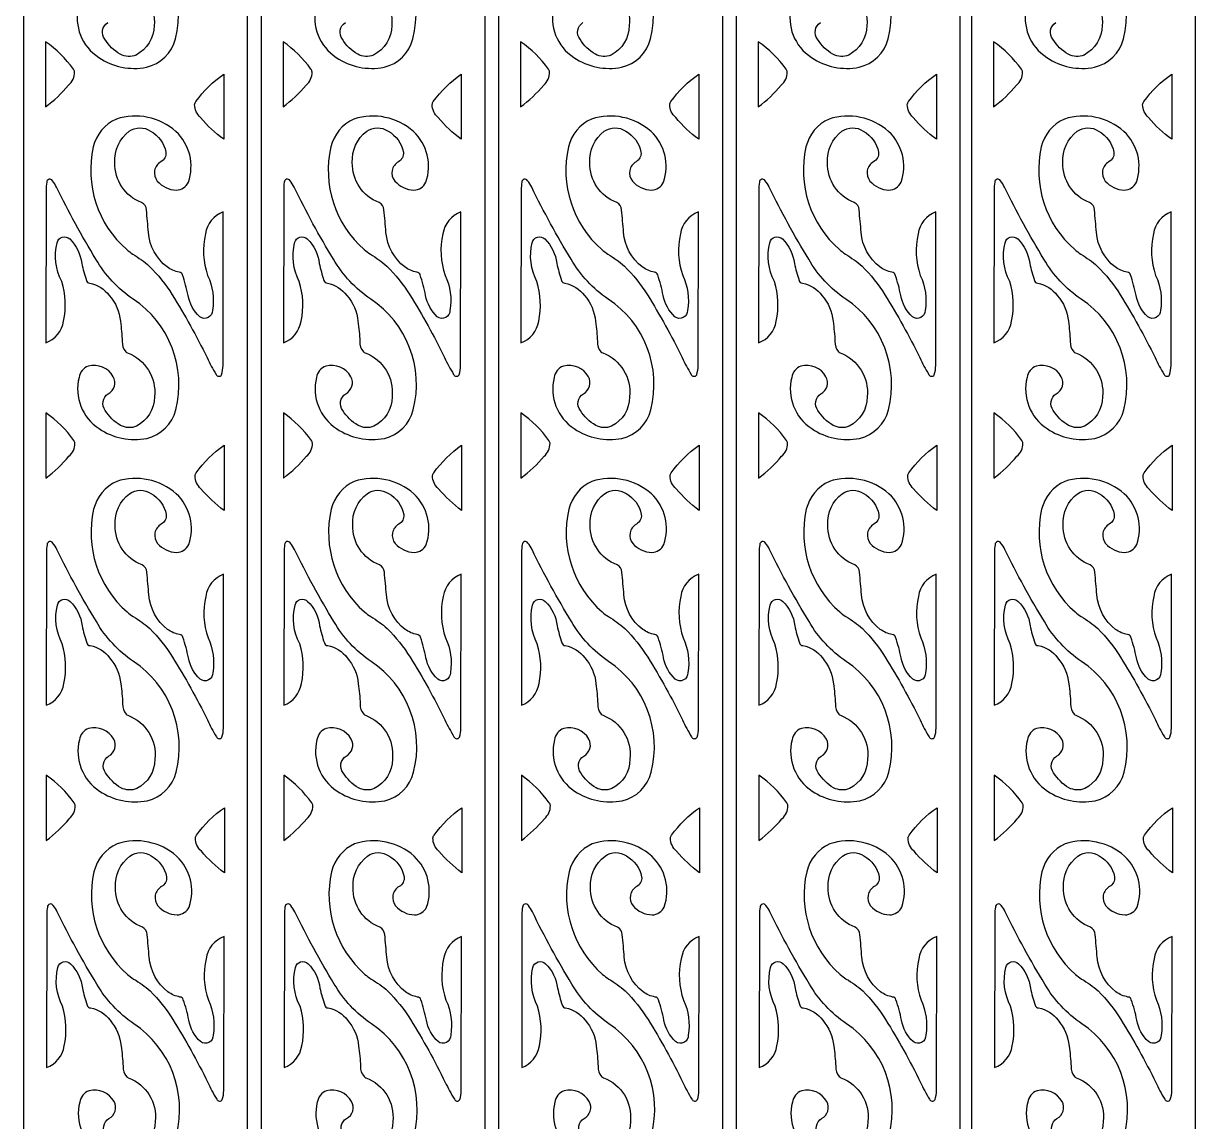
# Model space of a CAD drawing. Header units: millimetres. Extents: x -473 to 1356, y -998 to 3157.
# Drawn here: x -49 to 473, y 10 to 500 of the extents above; entities that cross this region are included whole.
import ezdxf

# ---------------------------------------------------------------- set-up
doc = ezdxf.new("R2010")
doc.units = ezdxf.units.MM
doc.layers.add('Default', color=70, linetype='Continuous')

msp = doc.modelspace()

# ---------------------------------------------------------------- linework, layer by layer
at = {"layer": 'Default'}
for points in [[(-49.5, -998), (50.5, -998), (50.5, 998), (-49.5, 998)], [(56.5, -998), (156.5, -998), (156.5, 998), (56.5, 998)], [(162.5, -998), (262.5, -998), (262.5, 998), (162.5, 998)], [(268.5, -998), (368.5, -998), (368.5, 998), (268.5, 998)], [(373.5, -998), (473.5, -998), (473.5, 998), (373.5, 998)]]:
    msp.add_lwpolyline(points, close=True, dxfattribs=at)
for points in [[(-24.88, 507.5, 0.320078), (-15.9, 484.71, 0.200642), (5.39, 480.36, 0.28207), (18.29, 493.06, 0.317808), (-0.73, 542.51, -0.11268)], [(81.12, 507.5, 0.320078), (90.1, 484.71, 0.200642), (111.39, 480.36, 0.28207), (124.29, 493.06, 0.317808), (105.27, 542.51, -0.11268)], [(187.12, 507.5, 0.320078), (196.1, 484.71, 0.200642), (217.39, 480.36, 0.28207), (230.29, 493.06, 0.317808), (211.27, 542.51, -0.11268)], [(293.12, 507.5, 0.320078), (302.1, 484.71, 0.200642), (323.39, 480.36, 0.28207), (336.29, 493.06, 0.317808), (317.27, 542.51, -0.11268)], [(398.12, 507.5, 0.320078), (407.1, 484.71, 0.200642), (428.39, 480.36, 0.28207), (441.29, 493.06, 0.317808), (422.27, 542.51, -0.11268)], [(-3.2, 518.47, -0.341915), (8.82, 498.93, -0.280497), (0.73, 485.8, -0.229128), (-6.32, 486.15, -0.128022), (-13.14, 492.83, -0.447908), (-11.83, 500.29, 0.425572)], [(102.8, 518.47, -0.341915), (114.82, 498.93, -0.280497), (106.73, 485.8, -0.229128), (99.68, 486.15, -0.128022), (92.86, 492.83, -0.447908), (94.17, 500.29, 0.425572)], [(208.8, 518.47, -0.341915), (220.82, 498.93, -0.280497), (212.73, 485.8, -0.229128), (205.68, 486.15, -0.128022), (198.86, 492.83, -0.447908), (200.17, 500.29, 0.425572)], [(314.8, 518.47, -0.341915), (326.82, 498.93, -0.280497), (318.73, 485.8, -0.229128), (311.68, 486.15, -0.128022), (304.86, 492.83, -0.447908), (306.17, 500.29, 0.425572)], [(419.8, 518.47, -0.341915), (431.82, 498.93, -0.280497), (423.73, 485.8, -0.229128), (416.68, 486.15, -0.128022), (409.86, 492.83, -0.447908), (411.17, 500.29, 0.425572)], [(18.78, 4.32, 0.317808), (-0.24, 53.76, -0.11268), (-16.8, 71.49, -0.023318), (-34.4, 103.62, 0.043642), (-36.21, 106.52, 0.776457), (-38.8, 105.82, 0.045129), (-39.05, 102.48), (-39.16, 34.21, 0.264519), (-31.28, 43.85, 0.127135), (-32.07, 61.58, -0.182839), (-34.15, 78.88, -0.592913), (-28.52, 80.53, -0.173801), (-23.2, 69.64, 0.025056), (-21.08, 62.07, 0.347821), (-19.57, 60.83, -0.184511), (-10.87, 55.32, -0.161269), (-5.93, 43.82, -0.022687), (-5.07, 34.81, 0.203133), (-3.51, 30.23, 0.103035), (-2.71, 29.72, -0.341915), (9.31, 10.18, -0.280497), (1.22, -2.95, -0.229128)], [(124.78, 4.32, 0.317808), (105.76, 53.76, -0.11268), (89.2, 71.49, -0.023318), (71.6, 103.62, 0.043642), (69.79, 106.52, 0.776457), (67.2, 105.82, 0.045129), (66.95, 102.48), (66.84, 34.21, 0.264519), (74.72, 43.85, 0.127135), (73.93, 61.58, -0.182839), (71.85, 78.88, -0.592913), (77.48, 80.53, -0.173801), (82.8, 69.64, 0.025056), (84.92, 62.07, 0.347821), (86.43, 60.83, -0.184511), (95.13, 55.32, -0.161269), (100.07, 43.82, -0.022687), (100.93, 34.81, 0.203133), (102.49, 30.23, 0.103035), (103.29, 29.72, -0.341915), (115.31, 10.18, -0.280497), (107.22, -2.95, -0.229128)], [(230.78, 4.32, 0.317808), (211.76, 53.76, -0.11268), (195.2, 71.49, -0.023318), (177.6, 103.62, 0.043642), (175.79, 106.52, 0.776457), (173.2, 105.82, 0.045129), (172.95, 102.48), (172.84, 34.21, 0.264519), (180.72, 43.85, 0.127135), (179.93, 61.58, -0.182839), (177.85, 78.88, -0.592913), (183.48, 80.53, -0.173801), (188.8, 69.64, 0.025056), (190.92, 62.07, 0.347821), (192.43, 60.83, -0.184511), (201.13, 55.32, -0.161269), (206.07, 43.82, -0.022687), (206.93, 34.81, 0.203133), (208.49, 30.23, 0.103035), (209.29, 29.72, -0.341915), (221.31, 10.18, -0.280497), (213.22, -2.95, -0.229128)], [(336.78, 4.32, 0.317808), (317.76, 53.76, -0.11268), (301.2, 71.49, -0.023318), (283.6, 103.62, 0.043642), (281.79, 106.52, 0.776457), (279.2, 105.82, 0.045129), (278.95, 102.48), (278.84, 34.21, 0.264519), (286.72, 43.85, 0.127135), (285.93, 61.58, -0.182839), (283.85, 78.88, -0.592913), (289.48, 80.53, -0.173801), (294.8, 69.64, 0.025056), (296.92, 62.07, 0.347821), (298.43, 60.83, -0.184511), (307.13, 55.32, -0.161269), (312.07, 43.82, -0.022687), (312.93, 34.81, 0.203133), (314.49, 30.23, 0.103035), (315.29, 29.72, -0.341915), (327.31, 10.18, -0.280497), (319.22, -2.95, -0.229128)], [(441.78, 4.32, 0.317808), (422.76, 53.76, -0.11268), (406.2, 71.49, -0.023318), (388.6, 103.62, 0.043642), (386.79, 106.52, 0.776457), (384.2, 105.82, 0.045129), (383.95, 102.48), (383.84, 34.21, 0.264519), (391.72, 43.85, 0.127135), (390.93, 61.58, -0.182839), (388.85, 78.88, -0.592913), (394.48, 80.53, -0.173801), (399.8, 69.64, 0.025056), (401.92, 62.07, 0.347821), (403.43, 60.83, -0.184511), (412.13, 55.32, -0.161269), (417.07, 43.82, -0.022687), (417.93, 34.81, 0.203133), (419.49, 30.23, 0.103035), (420.29, 29.72, -0.341915), (432.31, 10.18, -0.280497), (424.22, -2.95, -0.229128)], [(-12.66, 4.08, -0.447908), (-11.34, 11.54, 0.425572), (-9.08, 19.12, 0.33808), (-20.24, 23.86, 0.274435), (-24.39, 18.75, 0.320078), (-15.42, -4.04, 0.200642)], [(93.34, 4.08, -0.447908), (94.66, 11.54, 0.425572), (96.92, 19.12, 0.33808), (85.76, 23.86, 0.274435), (81.61, 18.75, 0.320078), (90.58, -4.04, 0.200642)], [(199.34, 4.08, -0.447908), (200.66, 11.54, 0.425572), (202.92, 19.12, 0.33808), (191.76, 23.86, 0.274435), (187.61, 18.75, 0.320078), (196.58, -4.04, 0.200642)], [(305.34, 4.08, -0.447908), (306.66, 11.54, 0.425572), (308.92, 19.12, 0.33808), (297.76, 23.86, 0.274435), (293.61, 18.75, 0.320078), (302.58, -4.04, 0.200642)], [(410.34, 4.08, -0.447908), (411.66, 11.54, 0.425572), (413.92, 19.12, 0.33808), (402.76, 23.86, 0.274435), (398.61, 18.75, 0.320078), (407.58, -4.04, 0.200642)]]:
    msp.add_lwpolyline(points, format="xyb", dxfattribs=at)
for points in [[(-27.21, 479.47, 0.086422), (-39.66, 491.73), (-39.66, 462.67, 0.059153), (-29.36, 472.37, 0.225593), (-26.7, 478.19, 0.123179)], [(78.79, 479.47, 0.086422), (66.34, 491.73), (66.34, 462.67, 0.059153), (76.64, 472.37, 0.225593), (79.3, 478.19, 0.123179)], [(184.79, 479.47, 0.086422), (172.34, 491.73), (172.34, 462.67, 0.059153), (182.64, 472.37, 0.225593), (185.3, 478.19, 0.123179)], [(290.79, 479.47, 0.086422), (278.34, 491.73), (278.34, 462.67, 0.059153), (288.64, 472.37, 0.225593), (291.3, 478.19, 0.123179)], [(395.79, 479.47, 0.086422), (383.34, 491.73), (383.34, 462.67, 0.059153), (393.64, 472.37, 0.225593), (396.3, 478.19, 0.123179)], [(27.39, 465.02, -0.086422), (39.85, 477.28), (39.85, 448.21, -0.059153), (29.55, 457.92, -0.225593), (26.89, 463.74, -0.123179)], [(133.39, 465.02, -0.086422), (145.85, 477.28), (145.85, 448.21, -0.059153), (135.55, 457.92, -0.225593), (132.89, 463.74, -0.123179)], [(239.39, 465.02, -0.086422), (251.85, 477.28), (251.85, 448.21, -0.059153), (241.55, 457.92, -0.225593), (238.89, 463.74, -0.123179)], [(345.39, 465.02, -0.086422), (357.85, 477.28), (357.85, 448.21, -0.059153), (347.55, 457.92, -0.225593), (344.89, 463.74, -0.123179)], [(450.39, 465.02, -0.086422), (462.85, 477.28), (462.85, 448.21, -0.059153), (452.55, 457.92, -0.225593), (449.89, 463.74, -0.123179)], [(36.44, 343.39, 0.607532), (38.91, 343.15, 0.07766), (39.55, 347.28), (39.67, 415.84, 0.277254), (31.67, 406.01, 0.142966), (32.69, 387.54, -0.151279), (34.83, 371.93, -0.633105), (29.17, 369.05, -0.158849), (23.96, 378.6, 0.032552), (21.51, 387.74, 0.334294), (20.02, 388.93, -0.113342), (14.64, 391.27, -0.21106), (6.27, 406.68, 0.007665), (5.37, 416.73, 0.27104), (3.24, 420.04, -0.318961), (-8.75, 437.84, -0.248162), (-2.32, 451.78, -0.315785), (7.22, 451.85, -0.22883), (14.03, 442.47, -0.306777), (11.83, 438.21, 0.462418), (10.19, 429.62, 0.21084), (18.71, 425.57, 0.289861), (24.08, 429.07, 0.297574), (18.52, 451.72, 0.265986), (-8.04, 457.24, 0.230924), (-18.34, 444.82, 0.274729), (-3.44, 399.04, 0.02583), (-0.68, 396.95, -0.050438), (6.67, 391.63, -0.057018), (16.89, 378.85, -0.026241), (32.41, 350.86, 0.03256)], [(142.44, 343.39, 0.607532), (144.91, 343.15, 0.07766), (145.55, 347.28), (145.67, 415.84, 0.277254), (137.67, 406.01, 0.142966), (138.69, 387.54, -0.151279), (140.83, 371.93, -0.633105), (135.17, 369.05, -0.158849), (129.96, 378.6, 0.032552), (127.51, 387.74, 0.334294), (126.02, 388.93, -0.113342), (120.64, 391.27, -0.21106), (112.27, 406.68, 0.007665), (111.37, 416.73, 0.27104), (109.24, 420.04, -0.318961), (97.25, 437.84, -0.248162), (103.68, 451.78, -0.315785), (113.22, 451.85, -0.22883), (120.03, 442.47, -0.306777), (117.83, 438.21, 0.462418), (116.19, 429.62, 0.21084), (124.71, 425.57, 0.289861), (130.08, 429.07, 0.297574), (124.52, 451.72, 0.265986), (97.96, 457.24, 0.230924), (87.66, 444.82, 0.274729), (102.56, 399.04, 0.02583), (105.32, 396.95, -0.050438), (112.67, 391.63, -0.057018), (122.89, 378.85, -0.026241), (138.41, 350.86, 0.03256)], [(248.44, 343.39, 0.607532), (250.91, 343.15, 0.07766), (251.55, 347.28), (251.67, 415.84, 0.277254), (243.67, 406.01, 0.142966), (244.69, 387.54, -0.151279), (246.83, 371.93, -0.633105), (241.17, 369.05, -0.158849), (235.96, 378.6, 0.032552), (233.51, 387.74, 0.334294), (232.02, 388.93, -0.113342), (226.64, 391.27, -0.21106), (218.27, 406.68, 0.007665), (217.37, 416.73, 0.27104), (215.24, 420.04, -0.318961), (203.25, 437.84, -0.248162), (209.68, 451.78, -0.315785), (219.22, 451.85, -0.22883), (226.03, 442.47, -0.306777), (223.83, 438.21, 0.462418), (222.19, 429.62, 0.21084), (230.71, 425.57, 0.289861), (236.08, 429.07, 0.297574), (230.52, 451.72, 0.265986), (203.96, 457.24, 0.230924), (193.66, 444.82, 0.274729), (208.56, 399.04, 0.02583), (211.32, 396.95, -0.050438), (218.67, 391.63, -0.057018), (228.89, 378.85, -0.026241), (244.41, 350.86, 0.03256)], [(354.44, 343.39, 0.607532), (356.91, 343.15, 0.07766), (357.55, 347.28), (357.67, 415.84, 0.277254), (349.67, 406.01, 0.142966), (350.69, 387.54, -0.151279), (352.83, 371.93, -0.633105), (347.17, 369.05, -0.158849), (341.96, 378.6, 0.032552), (339.51, 387.74, 0.334294), (338.02, 388.93, -0.113342), (332.64, 391.27, -0.21106), (324.27, 406.68, 0.007665), (323.37, 416.73, 0.27104), (321.24, 420.04, -0.318961), (309.25, 437.84, -0.248162), (315.68, 451.78, -0.315785), (325.22, 451.85, -0.22883), (332.03, 442.47, -0.306777), (329.83, 438.21, 0.462418), (328.19, 429.62, 0.21084), (336.71, 425.57, 0.289861), (342.08, 429.07, 0.297574), (336.52, 451.72, 0.265986), (309.96, 457.24, 0.230924), (299.66, 444.82, 0.274729), (314.56, 399.04, 0.02583), (317.32, 396.95, -0.050438), (324.67, 391.63, -0.057018), (334.89, 378.85, -0.026241), (350.41, 350.86, 0.03256)], [(459.44, 343.39, 0.607532), (461.91, 343.15, 0.07766), (462.55, 347.28), (462.67, 415.84, 0.277254), (454.67, 406.01, 0.142966), (455.69, 387.54, -0.151279), (457.83, 371.93, -0.633105), (452.17, 369.05, -0.158849), (446.96, 378.6, 0.032552), (444.51, 387.74, 0.334294), (443.02, 388.93, -0.113342), (437.64, 391.27, -0.21106), (429.27, 406.68, 0.007665), (428.37, 416.73, 0.27104), (426.24, 420.04, -0.318961), (414.25, 437.84, -0.248162), (420.68, 451.78, -0.315785), (430.22, 451.85, -0.22883), (437.03, 442.47, -0.306777), (434.83, 438.21, 0.462418), (433.19, 429.62, 0.21084), (441.71, 425.57, 0.289861), (447.08, 429.07, 0.297574), (441.52, 451.72, 0.265986), (414.96, 457.24, 0.230924), (404.66, 444.82, 0.274729), (419.56, 399.04, 0.02583), (422.32, 396.95, -0.050438), (429.67, 391.63, -0.057018), (439.89, 378.85, -0.026241), (455.41, 350.86, 0.03256)], [(-31.6, 367.08, 0.127135), (-32.4, 384.81, -0.182839), (-34.48, 402.1, -0.592913), (-28.85, 403.76, -0.173801), (-23.52, 392.86, 0.025056), (-21.41, 385.3, 0.347821), (-19.9, 384.05, -0.184511), (-11.2, 378.54, -0.161269), (-6.25, 367.05, -0.022687), (-5.39, 358.03, 0.203133), (-3.84, 353.45, 0.103035), (-3.04, 352.95, -0.341915), (8.98, 333.41, -0.280497), (0.89, 320.27, -0.229128), (-6.16, 320.62, -0.128022), (-12.98, 327.3, -0.447908), (-11.67, 334.76, 0.425572), (-9.4, 342.34, 0.33808), (-20.56, 347.09, 0.274435), (-24.71, 341.98, 0.320078), (-15.74, 319.18, 0.200642), (5.55, 314.84, 0.28207), (18.45, 327.54, 0.317808), (-0.56, 376.98, -0.11268), (-17.13, 394.72, -0.023318), (-34.72, 426.85, 0.043642), (-36.54, 429.75, 0.776457), (-39.13, 429.05, 0.045129), (-39.37, 425.7), (-39.49, 357.44, 0.264519)], [(74.4, 367.08, 0.127135), (73.6, 384.81, -0.182839), (71.52, 402.1, -0.592913), (77.15, 403.76, -0.173801), (82.48, 392.86, 0.025056), (84.59, 385.3, 0.347821), (86.1, 384.05, -0.184511), (94.8, 378.54, -0.161269), (99.75, 367.05, -0.022687), (100.61, 358.03, 0.203133), (102.16, 353.45, 0.103035), (102.96, 352.95, -0.341915), (114.98, 333.41, -0.280497), (106.89, 320.27, -0.229128), (99.84, 320.62, -0.128022), (93.02, 327.3, -0.447908), (94.33, 334.76, 0.425572), (96.6, 342.34, 0.33808), (85.44, 347.09, 0.274435), (81.29, 341.98, 0.320078), (90.26, 319.18, 0.200642), (111.55, 314.84, 0.28207), (124.45, 327.54, 0.317808), (105.44, 376.98, -0.11268), (88.87, 394.72, -0.023318), (71.28, 426.85, 0.043642), (69.46, 429.75, 0.776457), (66.87, 429.05, 0.045129), (66.63, 425.7), (66.51, 357.44, 0.264519)], [(180.4, 367.08, 0.127135), (179.6, 384.81, -0.182839), (177.52, 402.1, -0.592913), (183.15, 403.76, -0.173801), (188.48, 392.86, 0.025056), (190.59, 385.3, 0.347821), (192.1, 384.05, -0.184511), (200.8, 378.54, -0.161269), (205.75, 367.05, -0.022687), (206.61, 358.03, 0.203133), (208.16, 353.45, 0.103035), (208.96, 352.95, -0.341915), (220.98, 333.41, -0.280497), (212.89, 320.27, -0.229128), (205.84, 320.62, -0.128022), (199.02, 327.3, -0.447908), (200.33, 334.76, 0.425572), (202.6, 342.34, 0.33808), (191.44, 347.09, 0.274435), (187.29, 341.98, 0.320078), (196.26, 319.18, 0.200642), (217.55, 314.84, 0.28207), (230.45, 327.54, 0.317808), (211.44, 376.98, -0.11268), (194.87, 394.72, -0.023318), (177.28, 426.85, 0.043642), (175.46, 429.75, 0.776457), (172.87, 429.05, 0.045129), (172.63, 425.7), (172.51, 357.44, 0.264519)], [(286.4, 367.08, 0.127135), (285.6, 384.81, -0.182839), (283.52, 402.1, -0.592913), (289.15, 403.76, -0.173801), (294.48, 392.86, 0.025056), (296.59, 385.3, 0.347821), (298.1, 384.05, -0.184511), (306.8, 378.54, -0.161269), (311.75, 367.05, -0.022687), (312.61, 358.03, 0.203133), (314.16, 353.45, 0.103035), (314.96, 352.95, -0.341915), (326.98, 333.41, -0.280497), (318.89, 320.27, -0.229128), (311.84, 320.62, -0.128022), (305.02, 327.3, -0.447908), (306.33, 334.76, 0.425572), (308.6, 342.34, 0.33808), (297.44, 347.09, 0.274435), (293.29, 341.98, 0.320078), (302.26, 319.18, 0.200642), (323.55, 314.84, 0.28207), (336.45, 327.54, 0.317808), (317.44, 376.98, -0.11268), (300.87, 394.72, -0.023318), (283.28, 426.85, 0.043642), (281.46, 429.75, 0.776457), (278.87, 429.05, 0.045129), (278.63, 425.7), (278.51, 357.44, 0.264519)], [(391.4, 367.08, 0.127135), (390.6, 384.81, -0.182839), (388.52, 402.1, -0.592913), (394.15, 403.76, -0.173801), (399.48, 392.86, 0.025056), (401.59, 385.3, 0.347821), (403.1, 384.05, -0.184511), (411.8, 378.54, -0.161269), (416.75, 367.05, -0.022687), (417.61, 358.03, 0.203133), (419.16, 353.45, 0.103035), (419.96, 352.95, -0.341915), (431.98, 333.41, -0.280497), (423.89, 320.27, -0.229128), (416.84, 320.62, -0.128022), (410.02, 327.3, -0.447908), (411.33, 334.76, 0.425572), (413.6, 342.34, 0.33808), (402.44, 347.09, 0.274435), (398.29, 341.98, 0.320078), (407.26, 319.18, 0.200642), (428.55, 314.84, 0.28207), (441.45, 327.54, 0.317808), (422.44, 376.98, -0.11268), (405.87, 394.72, -0.023318), (388.28, 426.85, 0.043642), (386.46, 429.75, 0.776457), (383.87, 429.05, 0.045129), (383.63, 425.7), (383.51, 357.44, 0.264519)], [(-27.04, 313.94, 0.086422), (-39.5, 326.21), (-39.5, 297.14, 0.059153), (-29.2, 306.85, 0.225593), (-26.54, 312.67, 0.123179)], [(78.96, 313.94, 0.086422), (66.5, 326.21), (66.5, 297.14, 0.059153), (76.8, 306.85, 0.225593), (79.46, 312.67, 0.123179)], [(184.96, 313.94, 0.086422), (172.5, 326.21), (172.5, 297.14, 0.059153), (182.8, 306.85, 0.225593), (185.46, 312.67, 0.123179)], [(290.96, 313.94, 0.086422), (278.5, 326.21), (278.5, 297.14, 0.059153), (288.8, 306.85, 0.225593), (291.46, 312.67, 0.123179)], [(395.96, 313.94, 0.086422), (383.5, 326.21), (383.5, 297.14, 0.059153), (393.8, 306.85, 0.225593), (396.46, 312.67, 0.123179)], [(27.56, 299.49, -0.086422), (40.01, 311.76), (40.01, 282.69, -0.059153), (29.71, 292.4, -0.225593), (27.05, 298.22, -0.123179)], [(133.56, 299.49, -0.086422), (146.01, 311.76), (146.01, 282.69, -0.059153), (135.71, 292.4, -0.225593), (133.05, 298.22, -0.123179)], [(239.56, 299.49, -0.086422), (252.01, 311.76), (252.01, 282.69, -0.059153), (241.71, 292.4, -0.225593), (239.05, 298.22, -0.123179)], [(345.56, 299.49, -0.086422), (358.01, 311.76), (358.01, 282.69, -0.059153), (347.71, 292.4, -0.225593), (345.05, 298.22, -0.123179)], [(450.56, 299.49, -0.086422), (463.01, 311.76), (463.01, 282.69, -0.059153), (452.71, 292.4, -0.225593), (450.05, 298.22, -0.123179)], [(36.61, 181.78, 0.607532), (39.07, 181.54, 0.07766), (39.72, 185.67), (39.83, 254.23, 0.277254), (31.84, 244.39, 0.142966), (32.85, 225.92, -0.151279), (34.99, 210.32, -0.633105), (29.33, 207.44, -0.158849), (24.12, 216.98, 0.032552), (21.67, 226.13, 0.334294), (20.18, 227.32, -0.113342), (14.8, 229.66, -0.21106), (6.43, 245.07, 0.007665), (5.54, 255.12, 0.27104), (3.41, 258.43, -0.318961), (-8.59, 276.23, -0.248162), (-2.16, 290.17, -0.315785), (7.38, 290.23, -0.22883), (14.19, 280.86, -0.306777), (11.99, 276.6, 0.462418), (10.35, 268, 0.21084), (18.87, 263.96, 0.289861), (24.24, 267.46, 0.297574), (18.68, 290.11, 0.265986), (-7.87, 295.63, 0.230924), (-18.18, 283.21, 0.274729), (-3.28, 237.42, 0.02583), (-0.52, 235.34, -0.050438), (6.83, 230.02, -0.057018), (17.05, 217.24, -0.026241), (32.57, 189.25, 0.03256)], [(142.61, 181.78, 0.607532), (145.07, 181.54, 0.07766), (145.72, 185.67), (145.83, 254.23, 0.277254), (137.84, 244.39, 0.142966), (138.85, 225.92, -0.151279), (140.99, 210.32, -0.633105), (135.33, 207.44, -0.158849), (130.12, 216.98, 0.032552), (127.67, 226.13, 0.334294), (126.18, 227.32, -0.113342), (120.8, 229.66, -0.21106), (112.43, 245.07, 0.007665), (111.54, 255.12, 0.27104), (109.41, 258.43, -0.318961), (97.41, 276.23, -0.248162), (103.84, 290.17, -0.315785), (113.38, 290.23, -0.22883), (120.19, 280.86, -0.306777), (117.99, 276.6, 0.462418), (116.35, 268, 0.21084), (124.87, 263.96, 0.289861), (130.24, 267.46, 0.297574), (124.68, 290.11, 0.265986), (98.13, 295.63, 0.230924), (87.82, 283.21, 0.274729), (102.72, 237.42, 0.02583), (105.48, 235.34, -0.050438), (112.83, 230.02, -0.057018), (123.05, 217.24, -0.026241), (138.57, 189.25, 0.03256)], [(248.61, 181.78, 0.607532), (251.07, 181.54, 0.07766), (251.72, 185.67), (251.83, 254.23, 0.277254), (243.84, 244.39, 0.142966), (244.85, 225.92, -0.151279), (246.99, 210.32, -0.633105), (241.33, 207.44, -0.158849), (236.12, 216.98, 0.032552), (233.67, 226.13, 0.334294), (232.18, 227.32, -0.113342), (226.8, 229.66, -0.21106), (218.43, 245.07, 0.007665), (217.54, 255.12, 0.27104), (215.41, 258.43, -0.318961), (203.41, 276.23, -0.248162), (209.84, 290.17, -0.315785), (219.38, 290.23, -0.22883), (226.19, 280.86, -0.306777), (223.99, 276.6, 0.462418), (222.35, 268, 0.21084), (230.87, 263.96, 0.289861), (236.24, 267.46, 0.297574), (230.68, 290.11, 0.265986), (204.13, 295.63, 0.230924), (193.82, 283.21, 0.274729), (208.72, 237.42, 0.02583), (211.48, 235.34, -0.050438), (218.83, 230.02, -0.057018), (229.05, 217.24, -0.026241), (244.57, 189.25, 0.03256)], [(354.61, 181.78, 0.607532), (357.07, 181.54, 0.07766), (357.72, 185.67), (357.83, 254.23, 0.277254), (349.84, 244.39, 0.142966), (350.85, 225.92, -0.151279), (352.99, 210.32, -0.633105), (347.33, 207.44, -0.158849), (342.12, 216.98, 0.032552), (339.67, 226.13, 0.334294), (338.18, 227.32, -0.113342), (332.8, 229.66, -0.21106), (324.43, 245.07, 0.007665), (323.54, 255.12, 0.27104), (321.41, 258.43, -0.318961), (309.41, 276.23, -0.248162), (315.84, 290.17, -0.315785), (325.38, 290.23, -0.22883), (332.19, 280.86, -0.306777), (329.99, 276.6, 0.462418), (328.35, 268, 0.21084), (336.87, 263.96, 0.289861), (342.24, 267.46, 0.297574), (336.68, 290.11, 0.265986), (310.13, 295.63, 0.230924), (299.82, 283.21, 0.274729), (314.72, 237.42, 0.02583), (317.48, 235.34, -0.050438), (324.83, 230.02, -0.057018), (335.05, 217.24, -0.026241), (350.57, 189.25, 0.03256)], [(459.61, 181.78, 0.607532), (462.07, 181.54, 0.07766), (462.72, 185.67), (462.83, 254.23, 0.277254), (454.84, 244.39, 0.142966), (455.85, 225.92, -0.151279), (457.99, 210.32, -0.633105), (452.33, 207.44, -0.158849), (447.12, 216.98, 0.032552), (444.67, 226.13, 0.334294), (443.18, 227.32, -0.113342), (437.8, 229.66, -0.21106), (429.43, 245.07, 0.007665), (428.54, 255.12, 0.27104), (426.41, 258.43, -0.318961), (414.41, 276.23, -0.248162), (420.84, 290.17, -0.315785), (430.38, 290.23, -0.22883), (437.19, 280.86, -0.306777), (434.99, 276.6, 0.462418), (433.35, 268, 0.21084), (441.87, 263.96, 0.289861), (447.24, 267.46, 0.297574), (441.68, 290.11, 0.265986), (415.13, 295.63, 0.230924), (404.82, 283.21, 0.274729), (419.72, 237.42, 0.02583), (422.48, 235.34, -0.050438), (429.83, 230.02, -0.057018), (440.05, 217.24, -0.026241), (455.57, 189.25, 0.03256)], [(-31.44, 205.47, 0.127135), (-32.23, 223.2, -0.182839), (-34.31, 240.49, -0.592913), (-28.68, 242.14, -0.173801), (-23.36, 231.25, 0.025056), (-21.24, 223.68, 0.347821), (-19.73, 222.44, -0.184511), (-11.03, 216.93, -0.161269), (-6.09, 205.44, -0.022687), (-5.23, 196.42, 0.203133), (-3.67, 191.84, 0.103035), (-2.88, 191.33, -0.341915), (9.14, 171.8, -0.280497), (1.06, 158.66, -0.229128), (-5.99, 159.01, -0.128022), (-12.82, 165.69, -0.447908), (-11.5, 173.15, 0.425572), (-9.24, 180.73, 0.33808), (-20.4, 185.48, 0.274435), (-24.55, 180.37, 0.320078), (-15.58, 157.57, 0.200642), (5.71, 153.23, 0.28207), (18.61, 165.93, 0.317808), (-0.4, 215.37, -0.11268), (-16.96, 233.1, -0.023318), (-34.56, 265.24, 0.043642), (-36.38, 268.13, 0.776457), (-38.96, 267.43, 0.045129), (-39.21, 264.09), (-39.32, 195.82, 0.264519)], [(74.56, 205.47, 0.127135), (73.77, 223.2, -0.182839), (71.69, 240.49, -0.592913), (77.32, 242.14, -0.173801), (82.64, 231.25, 0.025056), (84.76, 223.68, 0.347821), (86.27, 222.44, -0.184511), (94.97, 216.93, -0.161269), (99.91, 205.44, -0.022687), (100.77, 196.42, 0.203133), (102.33, 191.84, 0.103035), (103.12, 191.33, -0.341915), (115.14, 171.8, -0.280497), (107.06, 158.66, -0.229128), (100.01, 159.01, -0.128022), (93.18, 165.69, -0.447908), (94.5, 173.15, 0.425572), (96.76, 180.73, 0.33808), (85.6, 185.48, 0.274435), (81.45, 180.37, 0.320078), (90.42, 157.57, 0.200642), (111.71, 153.23, 0.28207), (124.61, 165.93, 0.317808), (105.6, 215.37, -0.11268), (89.04, 233.1, -0.023318), (71.44, 265.24, 0.043642), (69.62, 268.13, 0.776457), (67.04, 267.43, 0.045129), (66.79, 264.09), (66.68, 195.82, 0.264519)], [(180.56, 205.47, 0.127135), (179.77, 223.2, -0.182839), (177.69, 240.49, -0.592913), (183.32, 242.14, -0.173801), (188.64, 231.25, 0.025056), (190.76, 223.68, 0.347821), (192.27, 222.44, -0.184511), (200.97, 216.93, -0.161269), (205.91, 205.44, -0.022687), (206.77, 196.42, 0.203133), (208.33, 191.84, 0.103035), (209.12, 191.33, -0.341915), (221.14, 171.8, -0.280497), (213.06, 158.66, -0.229128), (206.01, 159.01, -0.128022), (199.18, 165.69, -0.447908), (200.5, 173.15, 0.425572), (202.76, 180.73, 0.33808), (191.6, 185.48, 0.274435), (187.45, 180.37, 0.320078), (196.42, 157.57, 0.200642), (217.71, 153.23, 0.28207), (230.61, 165.93, 0.317808), (211.6, 215.37, -0.11268), (195.04, 233.1, -0.023318), (177.44, 265.24, 0.043642), (175.62, 268.13, 0.776457), (173.04, 267.43, 0.045129), (172.79, 264.09), (172.68, 195.82, 0.264519)], [(286.56, 205.47, 0.127135), (285.77, 223.2, -0.182839), (283.69, 240.49, -0.592913), (289.32, 242.14, -0.173801), (294.64, 231.25, 0.025056), (296.76, 223.68, 0.347821), (298.27, 222.44, -0.184511), (306.97, 216.93, -0.161269), (311.91, 205.44, -0.022687), (312.77, 196.42, 0.203133), (314.33, 191.84, 0.103035), (315.12, 191.33, -0.341915), (327.14, 171.8, -0.280497), (319.06, 158.66, -0.229128), (312.01, 159.01, -0.128022), (305.18, 165.69, -0.447908), (306.5, 173.15, 0.425572), (308.76, 180.73, 0.33808), (297.6, 185.48, 0.274435), (293.45, 180.37, 0.320078), (302.42, 157.57, 0.200642), (323.71, 153.23, 0.28207), (336.61, 165.93, 0.317808), (317.6, 215.37, -0.11268), (301.04, 233.1, -0.023318), (283.44, 265.24, 0.043642), (281.62, 268.13, 0.776457), (279.04, 267.43, 0.045129), (278.79, 264.09), (278.68, 195.82, 0.264519)], [(391.56, 205.47, 0.127135), (390.77, 223.2, -0.182839), (388.69, 240.49, -0.592913), (394.32, 242.14, -0.173801), (399.64, 231.25, 0.025056), (401.76, 223.68, 0.347821), (403.27, 222.44, -0.184511), (411.97, 216.93, -0.161269), (416.91, 205.44, -0.022687), (417.77, 196.42, 0.203133), (419.33, 191.84, 0.103035), (420.12, 191.33, -0.341915), (432.14, 171.8, -0.280497), (424.06, 158.66, -0.229128), (417.01, 159.01, -0.128022), (410.18, 165.69, -0.447908), (411.5, 173.15, 0.425572), (413.76, 180.73, 0.33808), (402.6, 185.48, 0.274435), (398.45, 180.37, 0.320078), (407.42, 157.57, 0.200642), (428.71, 153.23, 0.28207), (441.61, 165.93, 0.317808), (422.6, 215.37, -0.11268), (406.04, 233.1, -0.023318), (388.44, 265.24, 0.043642), (386.62, 268.13, 0.776457), (384.04, 267.43, 0.045129), (383.79, 264.09), (383.68, 195.82, 0.264519)], [(-26.88, 152.33, 0.086422), (-39.34, 164.59), (-39.34, 135.53, 0.059153), (-29.04, 145.23, 0.225593), (-26.37, 151.05, 0.123179)], [(79.12, 152.33, 0.086422), (66.66, 164.59), (66.66, 135.53, 0.059153), (76.96, 145.23, 0.225593), (79.63, 151.05, 0.123179)], [(185.12, 152.33, 0.086422), (172.66, 164.59), (172.66, 135.53, 0.059153), (182.96, 145.23, 0.225593), (185.63, 151.05, 0.123179)], [(291.12, 152.33, 0.086422), (278.66, 164.59), (278.66, 135.53, 0.059153), (288.96, 145.23, 0.225593), (291.63, 151.05, 0.123179)], [(396.12, 152.33, 0.086422), (383.66, 164.59), (383.66, 135.53, 0.059153), (393.96, 145.23, 0.225593), (396.63, 151.05, 0.123179)], [(27.72, 137.88, -0.086422), (40.18, 150.14), (40.18, 121.08, -0.059153), (29.88, 130.78, -0.225593), (27.21, 136.6, -0.123179)], [(133.72, 137.88, -0.086422), (146.18, 150.14), (146.18, 121.08, -0.059153), (135.88, 130.78, -0.225593), (133.21, 136.6, -0.123179)], [(239.72, 137.88, -0.086422), (252.18, 150.14), (252.18, 121.08, -0.059153), (241.88, 130.78, -0.225593), (239.21, 136.6, -0.123179)], [(345.72, 137.88, -0.086422), (358.18, 150.14), (358.18, 121.08, -0.059153), (347.88, 130.78, -0.225593), (345.21, 136.6, -0.123179)], [(450.72, 137.88, -0.086422), (463.18, 150.14), (463.18, 121.08, -0.059153), (452.88, 130.78, -0.225593), (450.21, 136.6, -0.123179)], [(36.77, 20.17, 0.607532), (39.24, 19.93, 0.07766), (39.88, 24.05), (39.99, 92.62, 0.277254), (32, 82.78, 0.142966), (33.02, 64.31, -0.151279), (35.15, 48.71, -0.633105), (29.49, 45.82, -0.158849), (24.28, 55.37, 0.032552), (21.83, 64.51, 0.334294), (20.34, 65.7, -0.113342), (14.97, 68.04, -0.21106), (6.6, 83.46, 0.007665), (5.7, 93.51, 0.27104), (3.57, 96.81, -0.318961), (-8.43, 114.61, -0.248162), (-2, 128.56, -0.315785), (7.54, 128.62, -0.22883), (14.35, 119.25, -0.306777), (12.15, 114.99, 0.462418), (10.52, 106.39, 0.21084), (19.03, 102.35, 0.289861), (24.41, 105.84, 0.297574), (18.84, 128.5, 0.265986), (-7.71, 134.02, 0.230924), (-18.02, 121.59, 0.274729), (-3.12, 75.81, 0.02583), (-0.36, 73.73, -0.050438), (6.99, 68.41, -0.057018), (17.21, 55.62, -0.026241), (32.73, 27.63, 0.03256)], [(142.77, 20.17, 0.607532), (145.24, 19.93, 0.07766), (145.88, 24.05), (145.99, 92.62, 0.277254), (138, 82.78, 0.142966), (139.02, 64.31, -0.151279), (141.15, 48.71, -0.633105), (135.49, 45.82, -0.158849), (130.28, 55.37, 0.032552), (127.83, 64.51, 0.334294), (126.34, 65.7, -0.113342), (120.97, 68.04, -0.21106), (112.6, 83.46, 0.007665), (111.7, 93.51, 0.27104), (109.57, 96.81, -0.318961), (97.57, 114.61, -0.248162), (104, 128.56, -0.315785), (113.54, 128.62, -0.22883), (120.35, 119.25, -0.306777), (118.15, 114.99, 0.462418), (116.52, 106.39, 0.21084), (125.03, 102.35, 0.289861), (130.41, 105.84, 0.297574), (124.84, 128.5, 0.265986), (98.29, 134.02, 0.230924), (87.98, 121.59, 0.274729), (102.88, 75.81, 0.02583), (105.64, 73.73, -0.050438), (112.99, 68.41, -0.057018), (123.21, 55.62, -0.026241), (138.73, 27.63, 0.03256)], [(248.77, 20.17, 0.607532), (251.24, 19.93, 0.07766), (251.88, 24.05), (251.99, 92.62, 0.277254), (244, 82.78, 0.142966), (245.02, 64.31, -0.151279), (247.15, 48.71, -0.633105), (241.49, 45.82, -0.158849), (236.28, 55.37, 0.032552), (233.83, 64.51, 0.334294), (232.34, 65.7, -0.113342), (226.97, 68.04, -0.21106), (218.6, 83.46, 0.007665), (217.7, 93.51, 0.27104), (215.57, 96.81, -0.318961), (203.57, 114.61, -0.248162), (210, 128.56, -0.315785), (219.54, 128.62, -0.22883), (226.35, 119.25, -0.306777), (224.15, 114.99, 0.462418), (222.52, 106.39, 0.21084), (231.03, 102.35, 0.289861), (236.41, 105.84, 0.297574), (230.84, 128.5, 0.265986), (204.29, 134.02, 0.230924), (193.98, 121.59, 0.274729), (208.88, 75.81, 0.02583), (211.64, 73.73, -0.050438), (218.99, 68.41, -0.057018), (229.21, 55.62, -0.026241), (244.73, 27.63, 0.03256)], [(354.77, 20.17, 0.607532), (357.24, 19.93, 0.07766), (357.88, 24.05), (357.99, 92.62, 0.277254), (350, 82.78, 0.142966), (351.02, 64.31, -0.151279), (353.15, 48.71, -0.633105), (347.49, 45.82, -0.158849), (342.28, 55.37, 0.032552), (339.83, 64.51, 0.334294), (338.34, 65.7, -0.113342), (332.97, 68.04, -0.21106), (324.6, 83.46, 0.007665), (323.7, 93.51, 0.27104), (321.57, 96.81, -0.318961), (309.57, 114.61, -0.248162), (316, 128.56, -0.315785), (325.54, 128.62, -0.22883), (332.35, 119.25, -0.306777), (330.15, 114.99, 0.462418), (328.52, 106.39, 0.21084), (337.03, 102.35, 0.289861), (342.41, 105.84, 0.297574), (336.84, 128.5, 0.265986), (310.29, 134.02, 0.230924), (299.98, 121.59, 0.274729), (314.88, 75.81, 0.02583), (317.64, 73.73, -0.050438), (324.99, 68.41, -0.057018), (335.21, 55.62, -0.026241), (350.73, 27.63, 0.03256)], [(459.77, 20.17, 0.607532), (462.24, 19.93, 0.07766), (462.88, 24.05), (462.99, 92.62, 0.277254), (455, 82.78, 0.142966), (456.02, 64.31, -0.151279), (458.15, 48.71, -0.633105), (452.49, 45.82, -0.158849), (447.28, 55.37, 0.032552), (444.83, 64.51, 0.334294), (443.34, 65.7, -0.113342), (437.97, 68.04, -0.21106), (429.6, 83.46, 0.007665), (428.7, 93.51, 0.27104), (426.57, 96.81, -0.318961), (414.57, 114.61, -0.248162), (421, 128.56, -0.315785), (430.54, 128.62, -0.22883), (437.35, 119.25, -0.306777), (435.15, 114.99, 0.462418), (433.52, 106.39, 0.21084), (442.03, 102.35, 0.289861), (447.41, 105.84, 0.297574), (441.84, 128.5, 0.265986), (415.29, 134.02, 0.230924), (404.98, 121.59, 0.274729), (419.88, 75.81, 0.02583), (422.64, 73.73, -0.050438), (429.99, 68.41, -0.057018), (440.21, 55.62, -0.026241), (455.73, 27.63, 0.03256)]]:
    msp.add_lwpolyline(points, format="xyb", close=True, dxfattribs=at)

doc.saveas('drawing.dxf')
